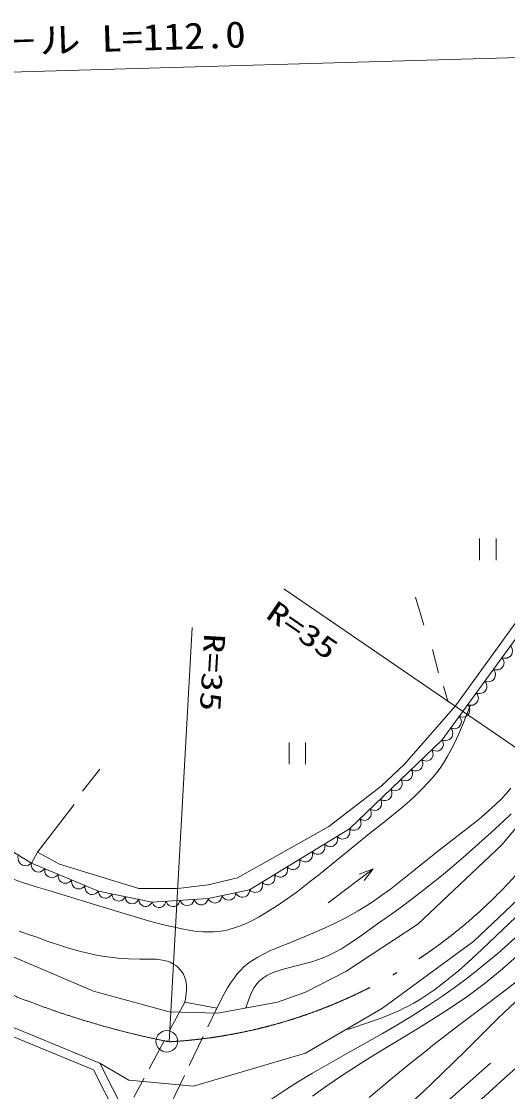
# Model space of a CAD drawing. Units: millimetres, scale not verified. Extents: x 40000 to 680000, y 20000 to 380000.
# Drawn here: x 477847 to 511623, y 239524 to 313815 of the extents above; entities that cross this region are included whole.
import ezdxf
from ezdxf.enums import TextEntityAlignment as Align

# ---------------------------------------------------------------- set-up
doc = ezdxf.new("R2010")
doc.units = ezdxf.units.MM
doc.header["$LTSCALE"] = 1000
doc.linetypes.add('USER1', pattern=[18.5, 14.557377, -1.819672, 0.303279, -1.819672])
doc.linetypes.add('USER2', pattern=[3, 2.25, -0.75])
for name, color, linetype, lineweight in [('M-BGD', 7, 'Continuous', 13), ('M-BMK-LINE', 2, 'Continuous', 13), ('M-BMK-SRVR', 3, 'Continuous', 13), ('M-STR-HTXT', 7, 'Continuous', 13), ('M-STR-STR1', 1, 'Continuous', 13)]:
    doc.layers.add(name, color=color, linetype=linetype, lineweight=lineweight)
doc.styles.add('ＭＳ ゴシック', font='')
doc.styles.get('ＭＳ ゴシック').set_extended_font_data('MS Gothic')

# ---------------------------------------------------------------- blocks, each defined once
blk = doc.blocks.new('BUHIN8')
at = {"color": 3, "linetype": 'Continuous', "lineweight": 13}
for radius in [750, 22.5]:
    blk.add_circle((0, 0), radius, dxfattribs=at)
blk = doc.blocks.new('BUHIN5')
at = {"color": 7, "linetype": 'Continuous', "lineweight": 13}
for p, q in [((770, 547), (-730, 600)), ((-770, -551), (729, -603))]:
    blk.add_line(p, q, dxfattribs=at)
blk = doc.blocks.new('BUHIN3')
at = {"color": 7, "linetype": 'Continuous', "lineweight": 13}
blk.add_lwpolyline([(499.7, -17.4), (466.2, 98.8), (409.7, 198.3), (316.1, 311.7), (208.2, 375.5), (92.1, 417), (-62.8, 422.4), (-181.5, 389.1), (-293.6, 332.9), (-394.8, 226.4), (-455.7, 131), (-499.7, 17.4)], dxfattribs=at)

msp = doc.modelspace()

# ---------------------------------------------------------------- linework, layer by layer
at = {"layer": 'M-BGD'}
for p, q in [((505214, 273847), (505806, 271900)), ((513596, 272916), (507076, 263941)), ((512495, 272493), (508008, 266312)), ((506399, 270207), (506822, 268598)), ((507500, 266566), (507161, 267667)), ((508008, 266312), (504452, 262248)), ((507076, 263941), (500642, 257761)), ((504452, 262248), (502843, 260724)), ((483285, 261909), (482100, 260385)), ((511225, 256660), (515120, 261317)), ((478544, 255390), (470416, 260301)), ((502843, 260724), (499202, 257930)), ((481507, 259454), (478967, 256152)), ((499202, 257930), (492852, 254374)), ((500642, 257761), (493699, 253527)), ((505383, 251157), (511225, 256660)), ((478967, 256152), (478544, 255390)), ((478967, 256152), (480491, 255305)), ((483200, 253443), (478544, 255390)), ((480491, 255305), (485994, 253612)), ((499146, 252631), (502287, 254996)), ((492852, 254374), (490820, 253866)), ((486926, 252681), (483200, 253443)), ((485994, 253612), (488704, 253612)), ((490820, 253866), (488704, 253612)), ((493699, 253527), (490820, 252935)), ((493699, 253527), (490820, 252935)), ((490820, 252935), (486926, 252681)), ((512326, 252850), (509278, 249971)), ((509278, 249971), (512326, 252850)), ((500388, 247855), (505383, 251157)), ((502928, 245315), (509278, 249971)), ((477104, 248955), (482862, 246500)), ((500388, 247855), (497594, 246415)), ((470331, 246839), (483285, 241505)), ((470331, 246839), (483285, 241505)), ((470089, 246290), (482852, 241035)), ((482862, 246500), (488111, 245061)), ((495646, 245738), (497594, 246415)), ((491498, 244976), (495646, 245738)), ((497594, 242182), (502928, 245315)), ((488111, 245061), (491498, 244976)), ((483285, 241505), (485063, 238033)), ((483285, 241505), (485317, 240319)), ((489804, 239896), (497594, 242182)), ((482852, 241035), (484529, 237760)), ((485317, 240319), (489804, 239896))]:
    msp.add_line(p, q, dxfattribs=at)
for points in [[(477353, 254251), (477927, 254049), (478877, 253748), (479842, 253463), (480366, 253310), (483529, 252335), (486666, 251389), (487623, 251128), (488361, 250951), (489102, 250794), (489583, 250711), (490062, 250649), (490459, 250616), (490854, 250604), (491197, 250612), (491548, 250641), (491693, 250659), (492020, 250717), (492353, 250797), (492712, 250905), (493066, 251033), (493463, 251199), (493855, 251386), (494323, 251634), (494785, 251901), (495628, 252434), (496315, 252908), (496993, 253400), (497822, 254030), (498633, 254673), (502037, 257451), (503182, 258353), (504324, 259279), (504828, 259714), (505324, 260168), (505716, 260553), (506091, 260950), (506403, 261308), (506706, 261685), (506927, 261986), (507186, 262370), (507427, 262766), (507687, 263234), (507930, 263714), (508213, 264323), (508483, 264953), (509048, 266377)], [(511849, 260585), (511519, 260204), (511168, 259830), (510759, 259426), (510328, 259029), (509785, 258559), (509226, 258103), (506743, 256198), (505111, 254879), (503476, 253583), (502891, 253149), (502288, 252728), (501773, 252391), (501248, 252072), (500877, 251862), (500287, 251541), (499679, 251232), (498953, 250890), (498214, 250563), (496493, 249858), (495768, 249570), (495053, 249263), (494661, 249075), (494273, 248866), (493968, 248681), (493678, 248480), (493280, 248152), (493059, 247934), (492846, 247695), (492622, 247409), (492412, 247109), (492167, 246719), (491931, 246304), (491421, 245317)], [(493448, 245335), (493599, 245794), (493770, 246246), (493886, 246500), (494017, 246739), (494207, 247008), (494350, 247166), (494507, 247308), (494693, 247448), (494892, 247572), (495140, 247700), (495402, 247812), (495754, 247937), (496132, 248050), (498017, 248532), (498424, 248668), (498819, 248820), (499229, 249001), (499636, 249203), (500075, 249444), (500510, 249706), (501042, 250055), (501571, 250425), (502674, 251241), (503555, 251851), (504425, 252476), (505298, 253129), (506158, 253798), (507023, 254494), (507882, 255213), (508744, 255961), (509594, 256725), (509616, 256745), (510475, 257506), (511327, 258288), (511861, 258803)], [(523649, 255735), (522060, 254275), (520450, 252824), (519239, 251765), (516338, 249344), (513451, 246908), (512699, 246237), (511819, 245423), (510946, 244588), (508644, 242312), (506320, 240043), (505868, 239619), (504945, 238777), (504001, 237943), (502513, 236667), (501004, 235400), (499363, 234025), (497736, 232635), (496397, 231449), (495442, 230569), (494493, 229667), (493357, 228557), (492234, 227431), (489224, 224330)], [(501315, 254624), (502287, 254996), (501660, 254167)], [(520849, 254878), (519573, 253595), (518283, 252327), (516842, 250975), (516028, 250252), (515202, 249544), (514209, 248723), (513195, 247911), (511687, 246738), (510158, 245574), (508218, 244106), (506292, 242623), (506166, 242524), (504883, 241503), (503605, 240460), (501995, 239115)], [(515998, 254083), (514863, 252888), (513707, 251701), (512342, 250371), (511649, 249736), (510942, 249115), (510214, 248503), (509465, 247900), (508695, 247307), (507914, 246729), (507113, 246162), (506292, 245606), (504926, 244732), (503933, 244133), (502921, 243547), (500497, 242187), (498073, 240805), (497781, 240632), (496909, 240101), (496048, 239554), (495214, 239001)], [(517795, 254209), (515540, 252064), (514058, 250628), (512563, 249208), (511846, 248555), (511117, 247918), (510085, 247072), (509443, 246583), (508782, 246103), (507995, 245560), (507195, 245033), (506053, 244312), (504891, 243601), (502333, 242053), (501206, 241341), (500091, 240612), (499071, 239923), (498062, 239217)], [(515367, 254644), (510829, 250339), (509840, 249399), (508829, 248466), (508223, 247933), (507598, 247410), (507072, 246994), (506535, 246595), (506053, 246261), (505561, 245944), (505101, 245671), (504623, 245411), (504508, 245352), (504017, 245116), (503507, 244893), (502876, 244642), (502236, 244410), (500515, 243843)], [(477704, 250654), (478340, 250430), (478856, 250263), (479703, 249953), (480553, 249664), (481211, 249459), (481886, 249270), (482472, 249126), (483075, 248999), (483628, 248901), (484199, 248822), (484739, 248766), (485289, 248730), (486084, 248715), (486659, 248722), (487236, 248709), (487506, 248682), (487769, 248635), (487977, 248579), (488178, 248504), (488413, 248381), (488578, 248267), (488732, 248136), (488874, 247988), (489000, 247828), (489102, 247665), (489186, 247495), (489212, 247431), (489267, 247254), (489303, 247072), (489323, 246857), (489324, 246628), (489298, 246304), (489250, 245965), (489212, 245738)], [(514249, 242958), (511413, 240459), (509778, 238978)], [(491930, 224767), (493045, 225970), (494182, 227166), (495018, 228010), (495778, 228746), (496559, 229475), (497524, 230344), (498503, 231198), (502803, 234818), (504507, 236272), (506204, 237746), (510445, 241499)]]:
    msp.add_lwpolyline(points, dxfattribs=at)
at = {"layer": 'M-BMK-LINE'}
for p, q in [((516474, 260470), (496085, 274425)), ((488111, 242981), (489720, 271731))]:
    msp.add_line(p, q, dxfattribs=at)
at = {"layer": 'M-BMK-LINE', "linetype": 'USER1'}
for centre, radius, start, end in [((486137, 277925), 35000, 273.23283, 330.08501), ((499743, 301843), 60000, 227.76038, 258.82149)]:
    msp.add_arc(centre, radius, start, end, dxfattribs=at)
at = {"layer": 'M-STR-HTXT'}
msp.add_line((434454, 309085), (520391, 311540), dxfattribs=at)
at = {"layer": 'M-STR-STR1', "linetype": 'USER2'}
for p, q in [((489212, 245738), (485656, 239134)), ((488196, 238626), (491421, 245317))]:
    msp.add_line(p, q, dxfattribs=at)
at = {"layer": 'M-STR-STR1'}
msp.add_line((491421, 245317), (489212, 245738), dxfattribs=at)

# ---------------------------------------------------------------- block references
at = {"layer": 'M-BGD', "rotation": 272}
for p in [(510246, 277170), (497017, 263012)]:
    msp.add_blockref('BUHIN5', p, dxfattribs=at)
at = {"layer": 'M-BGD'}
for p, xscale, yscale, rotation in [((511521, 270061), 1.008479, 1.008479, 236.00313), ((510929, 269245), 1.008479, 1.008479, 236.00313), ((510336, 268429), 1.008479, 1.008479, 236.00313), ((509743, 267613), 1.008479, 1.008479, 236.00313), ((509151, 266797), 1.008479, 1.008479, 236.00313), ((508558, 265981), 1.008479, 1.008479, 236.00313), ((507965, 265165), 1.008479, 1.008479, 236.00313), ((507372, 264349), 1.008479, 1.008479, 236.00313), ((506719, 263598), 0.9912529, 0.9912529, 225.84627), ((506004, 262911), 0.9912529, 0.9912529, 225.84627), ((505289, 262225), 0.9912529, 0.9912529, 225.84627), ((504574, 261538), 0.9912529, 0.9912529, 225.84627), ((503859, 260851), 0.9912529, 0.9912529, 225.84627), ((503144, 260165), 0.9912529, 0.9912529, 225.84627), ((502429, 259478), 0.9912529, 0.9912529, 225.84627), ((501714, 258791), 0.9912529, 0.9912529, 225.84627), ((500208, 257497), 1.016517, 1.016517, 213.37592), ((500999, 258105), 0.9912529, 0.9912529, 225.84627), ((499340, 256968), 1.016517, 1.016517, 213.37592), ((498472, 256438), 1.016517, 1.016517, 213.37592), ((478092, 255663), 1.055158, 1.055158, 150.85922), ((496737, 255380), 1.016517, 1.016517, 213.37592), ((497604, 255909), 1.016517, 1.016517, 213.37592), ((479010, 255196), 1.00934, 1.00934, 159.30683), ((479941, 254806), 1.00934, 1.00934, 159.30683), ((495869, 254851), 1.016517, 1.016517, 213.37592), ((480872, 254417), 1.00934, 1.00934, 159.30683), ((481803, 254028), 1.00934, 1.00934, 159.30683), ((494133, 253792), 1.016517, 1.016517, 213.37592), ((495001, 254321), 1.016517, 1.016517, 213.37592), ((482734, 253638), 1.00934, 1.00934, 159.30683), ((483666, 253348), 0.9507861, 0.9507861, 170.44197), ((492260, 253231), 0.9797463, 0.9797463, 193.61955), ((493219, 253429), 0.9797463, 0.9797463, 193.61955), ((484597, 253158), 0.9507861, 0.9507861, 170.44197), ((485529, 252967), 0.9507861, 0.9507861, 170.44197), ((486460, 252777), 0.9507861, 0.9507861, 170.44197), ((487413, 252713), 0.9755673, 0.9755673, 185.73201), ((488386, 252777), 0.9755673, 0.9755673, 185.73201), ((489360, 252840), 0.9755673, 0.9755673, 185.73201), ((490333, 252904), 0.9755673, 0.9755673, 185.73201), ((491300, 253034), 0.9797463, 0.9797463, 193.61955)]:
    msp.add_blockref('BUHIN3', p, dxfattribs=dict(at, xscale=xscale, yscale=yscale, rotation=rotation))
at = {"layer": 'M-BMK-SRVR', "rotation": 272}
msp.add_blockref('BUHIN8', (487947, 243014), dxfattribs=at)

# ---------------------------------------------------------------- texts
at = {"layer": 'M-BGD', "style": 'ＭＳ ゴシック', "width": 1.35}
for rotation, p in [(325.4, (494491, 272112)), (266.6, (490117, 271378))]:
    msp.add_text('R=35', height=1466, rotation=rotation, dxfattribs=at).set_placement(p, align=Align.BOTTOM_LEFT)
at = {"layer": 'M-STR-HTXT', "style": 'ＭＳ ゴシック', "width": 1.15}
msp.add_text('ガ－ドレ－ル L=112.0', height=1833, rotation=1.8, dxfattribs=at).set_placement((464769, 310565), align=Align.BOTTOM_LEFT)

doc.saveas('drawing.dxf')
